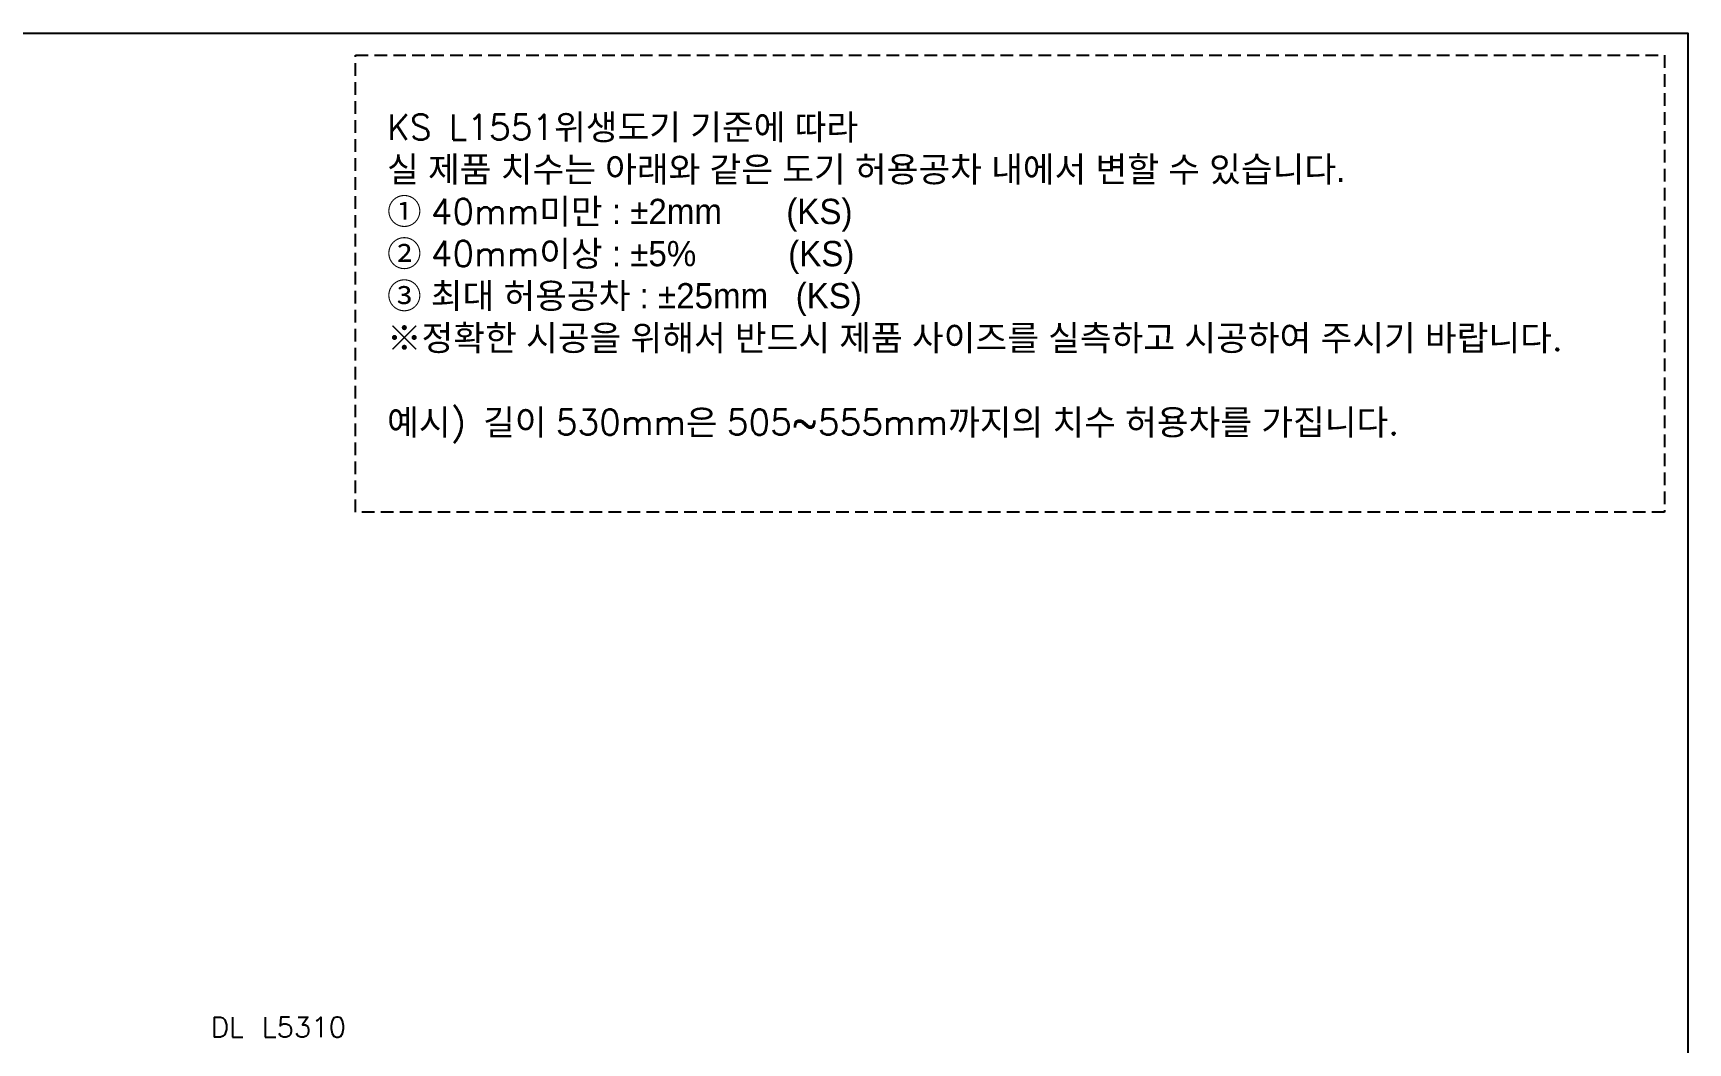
# Model space of a CAD drawing. Header units: inches. Extents: x -4186 to -1086, y -10851 to -8711.
# Drawn here: x -2721 to -1086, y -9709 to -8711 of the extents above; entities that cross this region are included whole.
import ezdxf

# ---------------------------------------------------------------- set-up
doc = ezdxf.new("R2010")
doc.units = ezdxf.units.IN
doc.header["$LTSCALE"] = 50
doc.header["$MEASUREMENT"] = 0
doc.linetypes.add('HIDDEN', pattern=[0.375, 0.25, -0.125])
for name, color, linetype in [('2', 2, 'Continuous'), ('3', 3, 'Continuous'), ('5', 5, 'Continuous')]:
    doc.layers.add(name, color=color, linetype=linetype)
doc.styles.add('ROMANS', font='romans', dxfattribs={"height": 10.144927})
doc.styles.get("Standard").update_dxf_attribs({"font": 'txt.shx', "bigfont": 'whgtxt.shx'})

msp = doc.modelspace()

# ---------------------------------------------------------------- linework, layer by layer
at = {"layer": '3', "linetype": 'HIDDEN'}
msp.add_lwpolyline([(-2402.4, -8732.5), (-1108.6, -8732.5), (-1108.6, -9184.3), (-2402.4, -9184.3)], close=True, dxfattribs=at)
at = {"layer": '5', "color": 212}
msp.add_lwpolyline([(-4185.6, -8710.7), (-1085.6, -8710.7), (-1085.6, -10850.9), (-4185.6, -10850.9)], close=True, dxfattribs=at)

# ---------------------------------------------------------------- texts
at = {"color": 2, "insert": (-2545.3, -9683.4), "char_height": 20, "attachment_point": 1}
msp.add_mtext_dynamic_manual_height_columns('DL L5310', width=154.658, gutter_width=10, heights=[0], dxfattribs=at)
at = {"layer": '2', "color": 7, "insert": (-2371.1, -8953.7), "char_height": 25, "attachment_point": 4, "style": 'ROMANS'}
msp.add_mtext('KS L1551{\\fGulim|b0|i0|c129|p50;위생도기 기준에 따라 \\P실 제품 치수는 아래와 같은 도기 허용공차 내에서 변할 수 있습니다. }\\P{\\fGulim|b0|i0|c129|p50;① }40mm{\\fGulim|b0|i0|c129|p50;미만 : ±2mm       (KS)} \\P{\\fGulim|b0|i0|c129|p50;② }40mm{\\fGulim|b0|i0|c129|p50;이상 : ±5%          (KS)}\\P{\\fGulim|b0|i0|c129|p50;③ 최대 허용공차 : ±25mm   (KS)}\\P{\\fGulim|b0|i0|c0|p50;※\\fGulim|b0|i0|c129|p50;정확한 시공을 위해서 반드시 제품 사이즈를 실측하고 시공하여 주시기 바랍니다}.\\P\\P{\\fGulim|b0|i0|c129|p50;예시}) {\\fGulim|b0|i0|c129|p50;길이 }530mm{\\fGulim|b0|i0|c129|p50;은 }505~555mm{\\fGulim|b0|i0|c129|p50;까지의 치수 허용차를 가집니다}.', dxfattribs=at)

doc.saveas('drawing.dxf')
